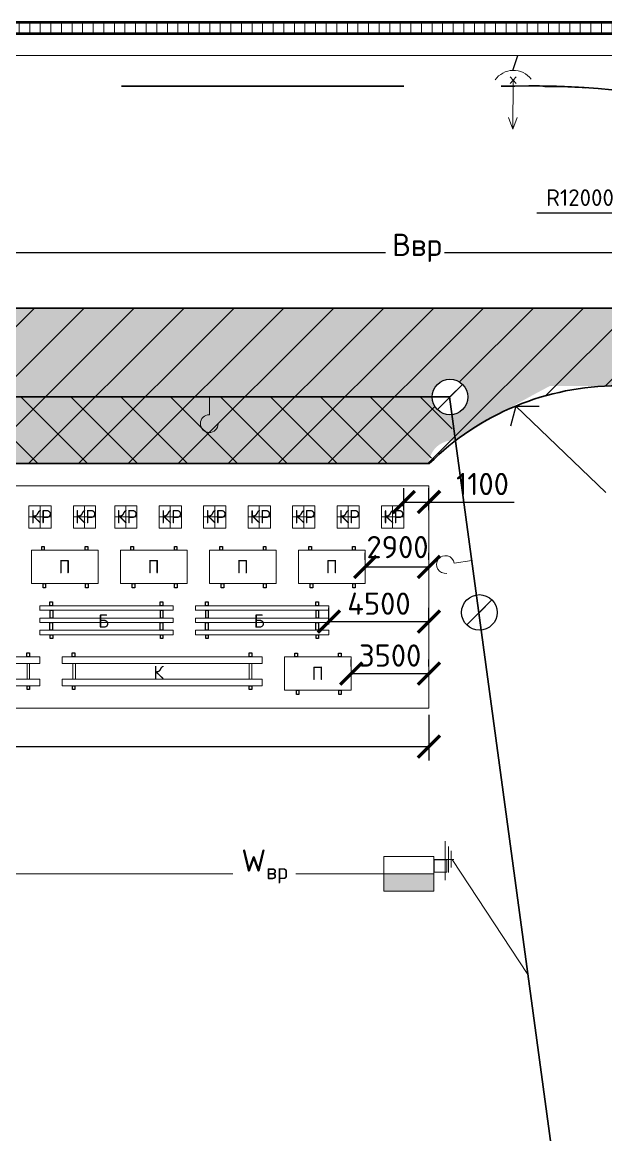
# Model space of a CAD drawing. Header units: millimetres. Extents: x -782 to 10910, y 3841 to 13237.
# Drawn here: x 6417 to 6469.5, y 9159.2 to 9259.3 of the extents above; entities that cross this region are included whole.
import ezdxf

# ---------------------------------------------------------------- set-up
doc = ezdxf.new("R2010")
doc.units = ezdxf.units.MM
doc.linetypes.add('штриховая2', pattern=[9.525, 6.35, -3.175])
doc.layers.add('1', color=7, linetype='Continuous')
doc.layers.add('красный', color=1, linetype='Continuous', lineweight=30)
doc.layers.add('Фасад толст', color=7, linetype='Continuous', lineweight=20)
doc.styles.add('2.5', font='isocpeur.ttf', dxfattribs={"height": 2})
doc.styles.add('Isocpeur', font='isocpeur.ttf')
doc.dimstyles.new('М500 стройгенп', dxfattribs={"dimtxt": 2, "dimasz": 2, "dimexe": 1.25, "dimexo": 0.625, "dimtad": 1, "dimlfac": 500, "dimtxsty": '2.5', "dimblk": 'ARCHTICK', "dimcen": 2.5, "dimadec": 0, "dimazin": 0, "dimtfac": 1, "dimtmove": 0, "dimatfit": 3, "dimfxl": 1, "dimarcsym": 0})
pattern_1 = [(50, (6851.526, 4552.808), (4.5546167, -0.398477), [0.47625, -5.23875]), (355, (6851.526, 4552.808), (-0.8810855, 4.776421), [0.381, -4.1910146]), (100.45144, (6851.9056, 4552.775), (3.673531, 4.377944), [0.40475, -4.452256]), (46.1842, (6851.526, 4554.078), (6.776976, -1.051058), [0.714375, -7.858125]), (96.63556, (6852.091, 4553.9905), (5.935103, 6.185653), [0.607126, -6.67839]), (351.18415, (6851.526, 4554.078), (5.935103, 6.185653), [0.571499, -6.286493]), (21, (6852.161, 4553.7606), (3.7903598, -2.55663), [0.47625, -5.23875]), (326, (6852.161, 4553.7606), (1.5450507, 4.604699), [0.381, -4.191]), (71.45144, (6852.477, 4553.5475), (5.3354105, 2.0480692), [0.40475, -4.4522484]), (37.5, (6851.526, 4552.808), (0.0772151, 2.11387597), [0, -4.1402, 0, -4.2545, 0, -4.206875]), (7.5, (6851.526, 4552.808), (1.6704916, 2.5045144), [0, -2.4257, 0, -4.04495, 0, -1.603375]), (327.5, (6850.11, 4552.808), (3.3897649, -0.1432186), [0, -1.5875, 0, -4.953, 0, -6.57225]), (317.5, (6849.475, 4552.808), (3.7032295, 0.6356623), [0, -2.06375, 0, -3.2893, 0, -4.66725])]

# ---------------------------------------------------------------- blocks, each defined once
blk = doc.blocks.new('_ArchTick')
at = {"color": 0, "linetype": 'ByBlock', "const_width": 0.15}
blk.add_lwpolyline([(-0.5, -0.5), (0.5, 0.5)], dxfattribs=at)
blk = doc.blocks.new('*D628')
at = {"color": 0, "lineweight": -2, "transparency": 16777216}
for p, q in [((6446.59, 9201.34), (6446.59, 9201.97)), ((6453.58, 9201.34), (6453.58, 9201.97)), ((6446.59, 9200.72), (6453.58, 9200.72))]:
    blk.add_line(p, q, dxfattribs=at)
at = {"layer": 'Defpoints', "color": 0, "lineweight": -3, "transparency": 16777216}
for p in [(6446.59, 9200.72), (6453.58, 9200.72), (6453.58, 9200.72)]:
    blk.add_point(p, dxfattribs=at)
at = {"color": 0, "lineweight": -2, "transparency": 16777216, "xscale": 2, "yscale": 2, "zscale": 2, "rotation": 180}
blk.add_blockref('_ArchTick', (6446.59, 9200.72), dxfattribs=at)
at = {"color": 0, "lineweight": -2, "transparency": 16777216, "xscale": 2, "yscale": 2, "zscale": 2}
blk.add_blockref('_ArchTick', (6453.58, 9200.72), dxfattribs=at)
at = {"color": 0, "lineweight": 20, "transparency": 16777216, "insert": (6450.09, 9202.34), "char_height": 2, "attachment_point": 5, "style": '2.5'}
blk.add_mtext('3500', dxfattribs=at)
blk = doc.blocks.new('*D591')
at = {"color": 0, "lineweight": -2, "transparency": 16777216}
for p, q in [((6444.58, 9205.14), (6444.58, 9206.64)), ((6453.58, 9205.14), (6453.58, 9206.64)), ((6444.58, 9205.39), (6453.58, 9205.39))]:
    blk.add_line(p, q, dxfattribs=at)
at = {"layer": 'Defpoints', "color": 0, "lineweight": -3, "transparency": 16777216}
for p in [(6453.58, 9205.39), (6444.58, 9204.52), (6453.58, 9204.52)]:
    blk.add_point(p, dxfattribs=at)
at = {"color": 0, "lineweight": -2, "transparency": 16777216, "xscale": 2, "yscale": 2, "zscale": 2, "rotation": 180}
blk.add_blockref('_ArchTick', (6444.58, 9205.39), dxfattribs=at)
at = {"color": 0, "lineweight": -2, "transparency": 16777216, "xscale": 2, "yscale": 2, "zscale": 2}
blk.add_blockref('_ArchTick', (6453.58, 9205.39), dxfattribs=at)
at = {"color": 0, "lineweight": 20, "transparency": 16777216, "insert": (6449.08, 9207.01), "char_height": 2, "attachment_point": 5, "style": '2.5'}
blk.add_mtext('4500', dxfattribs=at)
blk = doc.blocks.new('*D629')
at = {"color": 0, "lineweight": -2, "transparency": 16777216}
for p, q in [((6447.85, 9210.94), (6447.85, 9211.57)), ((6453.58, 9210.94), (6453.58, 9211.57)), ((6447.85, 9210.32), (6453.58, 9210.32))]:
    blk.add_line(p, q, dxfattribs=at)
at = {"layer": 'Defpoints', "color": 0, "lineweight": -3, "transparency": 16777216}
for p in [(6447.85, 9210.32), (6453.58, 9210.32), (6453.58, 9210.32)]:
    blk.add_point(p, dxfattribs=at)
at = {"color": 0, "lineweight": -2, "transparency": 16777216, "xscale": 2, "yscale": 2, "zscale": 2, "rotation": 180}
blk.add_blockref('_ArchTick', (6447.85, 9210.32), dxfattribs=at)
at = {"color": 0, "lineweight": -2, "transparency": 16777216, "xscale": 2, "yscale": 2, "zscale": 2}
blk.add_blockref('_ArchTick', (6453.58, 9210.32), dxfattribs=at)
at = {"color": 0, "lineweight": 20, "transparency": 16777216, "insert": (6450.75, 9212.1), "char_height": 2, "attachment_point": 5, "style": '2.5'}
blk.add_mtext('2900', dxfattribs=at)
blk = doc.blocks.new('*D630')
at = {"color": 0, "lineweight": -2, "transparency": 16777216}
for p, q in [((6451.31, 9215.44), (6451.31, 9217.41)), ((6453.58, 9215.44), (6453.58, 9217.41)), ((6451.31, 9216.16), (6453.58, 9216.16)), ((6453.58, 9216.16), (6461.23, 9216.16))]:
    blk.add_line(p, q, dxfattribs=at)
at = {"layer": 'Defpoints', "color": 0, "lineweight": -3, "transparency": 16777216}
for p in [(6453.58, 9216.16), (6451.31, 9214.82), (6453.58, 9214.82)]:
    blk.add_point(p, dxfattribs=at)
at = {"color": 0, "lineweight": -2, "transparency": 16777216, "xscale": 2, "yscale": 2, "zscale": 2, "rotation": 180}
blk.add_blockref('_ArchTick', (6451.31, 9216.16), dxfattribs=at)
at = {"color": 0, "lineweight": -2, "transparency": 16777216, "xscale": 2, "yscale": 2, "zscale": 2}
blk.add_blockref('_ArchTick', (6453.58, 9216.16), dxfattribs=at)
at = {"color": 0, "lineweight": 20, "transparency": 16777216, "insert": (6458.4, 9217.78), "char_height": 2, "attachment_point": 5, "style": '2.5'}
blk.add_mtext('1100', dxfattribs=at)
blk = doc.blocks.new('*D632')
at = {"color": 0, "lineweight": -2, "transparency": 16777216}
for p, q in [((6271.58, 9196.99), (6271.58, 9192.89)), ((6453.58, 9196.99), (6453.58, 9192.89)), ((6271.58, 9194.14), (6453.58, 9194.14))]:
    blk.add_line(p, q, dxfattribs=at)
at = {"layer": 'Defpoints', "color": 0, "lineweight": -3, "transparency": 16777216}
for p in [(6271.58, 9197.62), (6453.58, 9197.62), (6453.58, 9194.14)]:
    blk.add_point(p, dxfattribs=at)
at = {"color": 0, "lineweight": -2, "transparency": 16777216, "xscale": 2, "yscale": 2, "zscale": 2, "rotation": 180}
blk.add_blockref('_ArchTick', (6271.58, 9194.14), dxfattribs=at)
at = {"color": 0, "lineweight": -2, "transparency": 16777216, "xscale": 2, "yscale": 2, "zscale": 2}
blk.add_blockref('_ArchTick', (6453.58, 9194.14), dxfattribs=at)
at = {"color": 0, "lineweight": 20, "transparency": 16777216, "insert": (6362.58, 9195.76), "char_height": 2, "attachment_point": 5, "style": '2.5'}
blk.add_mtext('91000', dxfattribs=at)

msp = doc.modelspace()

# ---------------------------------------------------------------- hatches: boundary and pattern name
at = {"lineweight": 20}
h = msp.add_hatch(dxfattribs=at)
h.set_pattern_fill('ANSI31', color=256, scale=0.3, angle=45)
h.set_pattern_definition([(90, (4026.8851, 5926.6053), (-0.9525, 2e-16), [])])
h.paths.add_polyline_path([(6538.172605, 9259.344312), (6537.172605, 9259.344312), (6206.579968, 9259.344312), (6207.579968, 9258.344312), (6537.172605, 9258.344312)])
h.paths.add_polyline_path([(6537.172605, 8986.401359), (6207.579968, 8986.401359), (6206.579968, 8985.401359), (6538.172605, 8985.401359)])
at = {"lineweight": 25}
h = msp.add_hatch(dxfattribs=at)
h.set_pattern_fill('AR-CONC', color=256, scale=0.025)
h.set_pattern_definition(pattern_1)
edge = h.paths.add_edge_path()
edge.add_line((6498.522421, 9239.61547), (6482.522421, 9239.61547))
edge.add_arc((6472.130116, 9245.61547), 12, 322.94344259, 330, ccw=False)
edge.add_line((6481.706609, 9238.384233), (6483.300888, 9226.61547))
edge.add_line((6483.300888, 9226.61547), (6488.14828, 9226.61547))
edge.add_line((6488.14828, 9226.61547), (6535.172605, 9226.61547))
edge.add_line((6535.172605, 9226.61547), (6535.172605, 9233.61547))
edge.add_line((6535.172605, 9233.61547), (6532.168343, 9233.61547))
edge.add_line((6532.168343, 9233.61547), (6508.914725, 9233.61547))
edge.add_arc((6508.914725, 9245.61547), 12, 210, 270, ccw=False)
edge = h.paths.add_edge_path()
edge.add_arc((6472.130116, 9245.61547), 12, 270, 322.94344259, ccw=False)
edge.add_line((6472.130116, 9233.61547), (6242.782486, 9233.61547))
edge.add_line((6242.782486, 9233.61547), (6241.825525, 9226.61547))
edge.add_line((6241.825525, 9226.61547), (6260.671008, 9226.61547))
edge.add_arc((6260.671008, 9214.615084), 12.000386, 43.87205531, 90, ccw=False)
edge.add_line((6269.321957, 9222.931955), (6269.472099, 9224.030218))
edge.add_arc((6269.688817, 9225.61547), 1.599997, 180, 262.21542913, ccw=False)
edge.add_arc((6269.688817, 9225.61547), 1.599997, 0, 180, ccw=False)
edge.add_line((6271.288814, 9225.61547), (6453.871122, 9225.61547))
edge.add_arc((6455.471119, 9225.61547), 1.599997, 0, 180, ccw=False)
edge.add_arc((6455.471119, 9225.61547), 1.599997, -83.51900907, 0, ccw=False)
edge.add_line((6455.651717, 9224.025698), (6455.969685, 9221.678496))
edge.add_arc((6465.736596, 9216.209558), 11.19383, 68.24656364, 150.75355209, ccw=False)
edge.add_line((6469.885177, 9226.606245), (6483.300888, 9226.61547))
edge.add_line((6483.300888, 9226.61547), (6481.706609, 9238.384233))
edge = h.paths.add_edge_path(flags=16)
edge.add_arc((6247.989412, 9227.743028), 0.16, 0, 360)
h.paths.add_polyline_path([(6383.454763, 9225.01787), (6383.454763, 9231.61787), (6378.654763, 9231.61787), (6378.654763, 9225.01787)], flags=17)
h = msp.add_hatch(dxfattribs=at)
h.set_pattern_fill('ANSI31', color=256)
h.set_pattern_definition([(45, (6851.526, 4552.808), (-2.245064, 2.245064), [])])
h.paths.add_polyline_path([(6483.334411, 9016.61547), (6477.797726, 9016.61547), (6477.797726, 9009.61547), (6482.37745, 9009.61547)])
h.paths.add_polyline_path([(6455.687315, 9019.200794), (6456.000766, 9021.499274, -0.0335310045), (6453.579968, 9023.61547), (6271.579968, 9023.61547, -0.033546474), (6269.15799, 9021.498375), (6269.472099, 9019.200722, -0.4545915319), (6271.288814, 9017.61547), (6453.871122, 9017.61547, -0.4544922049)])
h.paths.add_polyline_path([(6481.777404, 9237.86163), (6480.697928, 9237.968929, -0.0973202351), (6472.527177, 9233.622041), (6242.782491, 9233.615504), (6241.687304, 9225.604406, -0.0717378836), (6248.463912, 9226.615189), (6254.609405, 9226.644907, -0.1642697528), (6269.15799, 9221.732565), (6269.472099, 9224.030218, -0.3749564439), (6268.088819, 9225.61547, -1), (6271.288814, 9225.61547), (6453.871122, 9225.61547, -1), (6457.071117, 9225.61547, -0.3814580014), (6455.651717, 9224.025698), (6455.969685, 9221.678496, -0.1647039981), (6470.550531, 9226.61547), (6483.300888, 9226.61547)])
h.paths.add_polyline_path([(6247.829412, 9227.743028, -1), (6248.149412, 9227.743028, -1)], flags=16)
h.paths.add_polyline_path([(6455.651717, 9224.025698, -0.4477457859), (6453.871122, 9225.61547), (6271.288814, 9225.61547, -0.4545915319), (6269.472099, 9224.030218), (6269.15799, 9221.732565, -0.033546474), (6271.579968, 9219.61547), (6453.609888, 9219.6159, -0.0326823464), (6455.969685, 9221.678496)])
h.paths.add_polyline_path([(6383.454763, 9225.01787), (6383.454763, 9231.61787), (6378.654763, 9231.61787), (6378.654763, 9225.01787)], flags=24)
h.paths.add_polyline_path([(6383.454763, 9217.669368), (6383.454763, 9224.269368), (6378.654763, 9224.269368), (6378.654763, 9217.669368)], flags=9)
h.paths.add_polyline_path([(6283.517122, 9217.94047), (6289.717122, 9217.94047), (6289.717122, 9222.74047), (6283.517122, 9222.74047)], flags=9)
at = {"lineweight": 20}
h = msp.add_hatch(dxfattribs=at)
h.set_pattern_fill('AR-CONC', color=256, scale=0.025)
h.set_pattern_definition(pattern_1)
h.paths.add_polyline_path([(6535.172605, 9016.61547), (6483.334411, 9016.61547), (6482.37745, 9009.61547), (6535.172605, 9009.61547)])
edge = h.paths.add_edge_path()
edge.add_line((6483.334411, 9016.61547), (6464.488928, 9016.61547))
edge.add_arc((6464.488928, 9028.615856), 12.000386, 223.86662461, 270, ccw=False)
edge.add_line((6455.837191, 9020.299805), (6455.687315, 9019.200794))
edge.add_arc((6455.471119, 9017.61547), 1.599997, 0, 82.23429528, ccw=False)
edge.add_arc((6455.471119, 9017.61547), 1.599997, -180, 0, ccw=False)
edge.add_line((6453.871122, 9017.61547), (6271.288814, 9017.61547))
edge.add_arc((6269.688817, 9017.61547), 1.599997, -180, 0, ccw=False)
edge.add_arc((6269.688817, 9017.61547), 1.599997, 97.78457087, 180, ccw=False)
edge.add_line((6269.472099, 9019.200722), (6269.321957, 9020.298985))
edge.add_arc((6260.671008, 9028.615856), 12.000386, 270, 316.12794469, ccw=False)
edge.add_line((6260.671008, 9016.61547), (6241.825525, 9016.61547))
edge.add_line((6241.825525, 9016.61547), (6242.782486, 9009.61547))
edge.add_line((6242.782486, 9009.61547), (6482.37745, 9009.61547))
edge.add_line((6482.37745, 9009.61547), (6483.334411, 9016.61547))
edge = h.paths.add_edge_path()
edge.add_arc((6464.488928, 9028.615856), 12.000386, 204.62550124, 223.86662461, ccw=False)
edge.add_line((6453.579968, 9023.61547), (6360.832219, 9023.61547))
edge.add_arc((6359.698326, 9024.008259), 1.199998, 199.10645728, 340.89354272, ccw=False)
edge.add_line((6358.564434, 9023.61547), (6271.579968, 9023.61547))
edge.add_arc((6260.671008, 9028.615856), 12.000386, 316.12794469, 335.37449876, ccw=False)
edge.add_line((6269.321957, 9020.298985), (6269.472099, 9019.200722))
edge.add_arc((6269.688817, 9017.61547), 1.599997, 0, 97.78457087, ccw=False)
edge.add_line((6271.288814, 9017.61547), (6453.871122, 9017.61547))
edge.add_arc((6455.471119, 9017.61547), 1.599997, 82.23429528, 180, ccw=False)
edge.add_line((6455.687315, 9019.200794), (6455.837191, 9020.299805))
edge = h.paths.add_edge_path()
edge.add_line((6482.352619, 9233.61547), (6242.782486, 9233.61547))
edge.add_line((6242.782486, 9233.61547), (6241.825525, 9226.61547))
edge.add_line((6241.825525, 9226.61547), (6260.671008, 9226.61547))
edge.add_arc((6260.671008, 9214.615084), 12.000386, 43.87205531, 90, ccw=False)
edge.add_line((6269.321957, 9222.931955), (6269.472099, 9224.030218))
edge.add_arc((6269.688817, 9225.61547), 1.599997, 180, 262.21542913, ccw=False)
edge.add_arc((6269.688817, 9225.61547), 1.599997, 0, 180, ccw=False)
edge.add_line((6271.288814, 9225.61547), (6453.871122, 9225.61547))
edge.add_arc((6455.471119, 9225.61547), 1.599997, 0, 180, ccw=False)
edge.add_arc((6455.471119, 9225.61547), 1.599997, -83.51900907, 0, ccw=False)
edge.add_line((6455.651717, 9224.025698), (6455.969685, 9221.678496))
edge.add_arc((6515.411446, 9128.924688), 110.1662, 117.53133097, 122.65399107, ccw=False)
edge.add_line((6464.488928, 9226.61547), (6483.300888, 9226.61547))
edge.add_line((6483.300888, 9226.61547), (6482.352619, 9233.61547))
edge = h.paths.add_edge_path()
edge.add_line((6242.782486, 9233.61547), (6233.531591, 9233.61547))
edge.add_line((6233.531591, 9233.61547), (6233.535704, 9226.222901))
edge.add_arc((6236.579968, 9214.61547), 12, 90, 104.69589657, ccw=False)
edge.add_line((6236.579968, 9226.61547), (6241.825525, 9226.61547))
edge.add_line((6241.825525, 9226.61547), (6242.782486, 9233.61547))
edge = h.paths.add_edge_path()
edge.add_line((6455.969685, 9221.678496), (6455.651717, 9224.025698))
edge.add_arc((6455.471119, 9225.61547), 1.599997, 180, 276.48099093, ccw=False)
edge.add_line((6453.871122, 9225.61547), (6271.288814, 9225.61547))
edge.add_arc((6269.688817, 9225.61547), 1.599997, -97.78457087, 0, ccw=False)
edge.add_line((6269.472099, 9224.030218), (6269.321957, 9222.931955))
edge.add_arc((6260.671008, 9214.615084), 12.000386, 24.62550124, 43.87205531, ccw=False)
edge.add_line((6271.579968, 9219.61547), (6356.189837, 9219.61547))
edge.add_arc((6356.775815, 9218.568271), 1.199998, 60.7700888, 119.2299112, ccw=False)
edge.add_line((6357.361792, 9219.61547), (6453.579968, 9219.61547))
edge.add_arc((6455.720235, 9219.551864), 2.141212, 83.30987815, 178.29773268, ccw=False)
h.paths.add_polyline_path([(6357.528508, 9218.900235), (6360.768503, 9218.900235), (6360.768503, 9219.61547), (6357.528508, 9219.61547)])
h.paths.add_polyline_path([(6483.300888, 9226.61547), (6535.172605, 9226.61547), (6535.172605, 9233.61547), (6482.352619, 9233.61547)])
edge = h.paths.add_edge_path()
edge.add_arc((6241.579968, 9209.61547), 24, 109.59180627, 180)
edge.add_line((6217.579968, 9209.61547), (6217.579968, 9033.61547))
edge.add_arc((6241.579968, 9033.61547), 24, 180, 270)
edge.add_line((6241.579968, 9009.61547), (6242.782486, 9009.61547))
edge.add_line((6242.782486, 9009.61547), (6241.825525, 9016.61547))
edge.add_line((6241.825525, 9016.61547), (6236.579968, 9016.61547))
edge.add_arc((6213.609405, 9005.644907), 25.455844, 25.52877937, 64.47122063)
edge.add_line((6224.579968, 9028.61547), (6224.579968, 9214.61547))
edge.add_arc((6236.579968, 9214.61547), 12, 104.69589657, 180, ccw=False)
edge.add_line((6233.535704, 9226.222901), (6233.532364, 9232.226))
at = {"lineweight": 25}
h = msp.add_hatch(dxfattribs=at)
h.set_pattern_fill('AR-CONC', color=256, scale=0.025)
h.set_pattern_definition(pattern_1)
h.paths.add_polyline_path([(6268.088819, 9017.61547, -0.3749564439), (6269.472099, 9019.200722), (6269.321957, 9020.298985, -0.2040337377), (6260.671008, 9016.61547), (6248.579968, 9016.61547, -0.0729531305), (6241.687304, 9017.626534), (6242.782486, 9009.61547), (6476.297726, 9009.61547), (6476.297726, 9016.61547), (6464.488928, 9016.61547, -0.077886135), (6460.81763, 9017.190847), (6457.066094, 9017.488796, -0.9611377805), (6453.871122, 9017.61547), (6271.288814, 9017.61547, -1)])
h.paths.add_polyline_path([(6218.011359, 9101.681619), (6224.611359, 9101.681619), (6224.611359, 9106.481619), (6218.011359, 9106.481619)], flags=24)
h.paths.add_polyline_path([(6219.504968, 9032.51418), (6226.104968, 9032.51418), (6226.104968, 9037.31418), (6219.504968, 9037.31418)], flags=24)
h.paths.add_polyline_path([(6217.393007, 9153.651999), (6221.083001, 9153.651999), (6221.083001, 9157.971991), (6217.393007, 9157.971991)], flags=9)
h.paths.add_polyline_path([(6383.454763, 9010.71307), (6383.454763, 9017.31307), (6378.654763, 9017.31307), (6378.654763, 9010.71307)], flags=24)
edge = h.paths.add_edge_path()
edge.add_arc((6241.579968, 9209.61547), 24, 109.59160183, 180)
edge.add_line((6217.579968, 9209.61547), (6217.579968, 9033.61547))
edge.add_arc((6241.579968, 9033.61547), 24, 180, 270)
edge.add_line((6241.579968, 9009.61547), (6242.782486, 9009.61547))
edge.add_line((6242.782486, 9009.61547), (6241.825525, 9016.61547))
edge.add_line((6241.825525, 9016.61547), (6241.687304, 9017.626534))
edge.add_arc((6248.579968, 9040.61547), 24, 180, 253.30994122, ccw=False)
edge.add_line((6224.579968, 9040.61547), (6224.579968, 9214.61547))
edge.add_arc((6236.579968, 9214.61547), 12, 104.69537151, 180, ccw=False)
edge.add_line((6233.53581, 9226.222929), (6233.532445, 9232.226029))
at = {"lineweight": 20}
h = msp.add_hatch(dxfattribs=at)
h.set_pattern_fill('ANSI31', color=256, angle=90)
h.set_pattern_definition([(135, (4026.885, 5926.6053), (-2.245064, -2.245064), [])])
h.paths.add_polyline_path([(6271.579968, 9023.61547, -0.0841769125), (6269.321957, 9020.298985), (6269.472099, 9019.200722, -0.4545915319), (6271.288814, 9017.61547), (6453.871122, 9017.61547, -0.4544922049), (6455.687315, 9019.200794), (6455.837191, 9020.299805, -0.0841530487), (6453.579968, 9023.61547), (6360.832219, 9023.61547, -0.7118923099), (6358.564434, 9023.61547)])
h.paths.add_polyline_path([(6271.288814, 9225.61547, -0.4545915319), (6269.472099, 9224.030218), (6269.321957, 9222.931955, -0.0841769125), (6271.579968, 9219.61547), (6356.189837, 9219.61547, -0.2607592433), (6357.361792, 9219.61547), (6453.579968, 9219.61547, -0.0831645539), (6455.804605, 9222.8971), (6455.651717, 9224.025698, -0.4477457859), (6453.871122, 9225.61547)])
h.paths.add_polyline_path([(6357.530891, 9218.960623), (6362.930891, 9218.960623), (6362.930891, 9223.760623), (6357.530891, 9223.760623)], flags=9)
h.paths.add_polyline_path([(6491.235542, 9218.314538), (6496.235542, 9218.314538), (6496.235542, 9223.114538), (6491.235542, 9223.114538)], flags=9)
at = {"layer": 'Фасад толст', "lineweight": 15}
msp.add_hatch(color=1, dxfattribs=at).paths.add_polyline_path([(6454.006625, 9182.685207), (6449.523128, 9182.685207), (6449.523128, 9181.11547), (6454.006625, 9181.11547)])

# ---------------------------------------------------------------- linework, layer by layer
at = {"lineweight": 50}
msp.add_line((6206.579968, 9259.344312), (6537.172605, 9259.344312), dxfattribs=at)
at = {"color": 240, "lineweight": 20, "true_color": 0xed1f24}
for p, q in [((6535.172605, 9256.344265), (6372.050022, 9256.344265)), ((6455.653526, 9183.982437), (6462.480641, 9173.61547)), ((6233.640158, 9182.685207), (6435.922777, 9182.685207)), ((6441.610431, 9182.685207), (6451.324758, 9182.685207))]:
    msp.add_line(p, q, dxfattribs=at)
at = {"color": 1, "lineweight": 25}
msp.add_line((6461.137011, 9255.00956), (6461.579953, 9256.344265), dxfattribs=at)
at = {"linetype": 'штриховая2', "lineweight": 30, "ltscale": 4}
msp.add_line((6273.516658, 9253.61547), (6465.123868, 9253.575013), dxfattribs=at)
at = {"lineweight": 25}
for p, q in [((6471.738863, 9242.158091), (6463.284074, 9242.158091)), ((6456.602488, 9226.746839), (6454.33975, 9224.484101)), ((6455.471119, 9225.61547), (6456.602488, 9226.746839)), ((6461.385661, 9224.796659), (6460.901086, 9222.988202)), ((6469.501452, 9217.016605), (6461.385661, 9224.796659)), ((6461.385661, 9224.796659), (6463.5013, 9224.796659)), ((6459.247461, 9207.351736), (6456.984723, 9205.088998)), ((6458.116092, 9206.220367), (6459.247461, 9207.351736))]:
    msp.add_line(p, q, dxfattribs=at)
at = {"color": 5, "lineweight": 25}
for p, q in [((6336.692097, 9238.61547), (6449.662848, 9238.61547)), ((6454.970645, 9238.61547), (6472.993436, 9238.61547))]:
    msp.add_line(p, q, dxfattribs=at)
at = {"lineweight": 30}
for p, q in [((6241.579968, 9233.61547), (6472.527177, 9233.622041)), ((6269.688817, 9225.61547), (6455.471119, 9225.61547)), ((6455.436355, 9225.61547), (6469.462945, 9122.073015)), ((6453.609888, 9219.6159), (6271.579968, 9219.61547))]:
    msp.add_line(p, q, dxfattribs=at)
at = {"lineweight": 13}
for p, q in [((6433.848842, 9225.61547), (6433.825807, 9224.015639)), ((6417.592009, 9215.815467), (6417.592009, 9213.81547)), ((6419.592005, 9215.815467), (6417.592009, 9215.815467)), ((6418.592007, 9213.81547), (6418.592007, 9215.815467)), ((6419.592005, 9213.81547), (6419.592005, 9215.815467)), ((6421.592005, 9215.815467), (6421.592005, 9213.81547)), ((6423.592002, 9215.815467), (6421.592005, 9215.815467)), ((6422.592004, 9213.81547), (6422.592004, 9215.815467)), ((6423.592002, 9213.81547), (6423.592002, 9215.815467)), ((6425.309982, 9215.815467), (6425.309982, 9213.81547)), ((6427.309979, 9215.815467), (6425.309982, 9215.815467)), ((6426.30998, 9213.81547), (6426.30998, 9215.815467)), ((6427.309979, 9213.81547), (6427.309979, 9215.815467)), ((6429.309979, 9215.815467), (6429.309979, 9213.81547)), ((6431.309975, 9215.815467), (6429.309979, 9215.815467)), ((6430.309977, 9213.81547), (6430.309977, 9215.815467)), ((6431.309975, 9213.81547), (6431.309975, 9215.815467)), ((6433.309975, 9215.815467), (6433.309975, 9213.81547)), ((6435.309972, 9215.815467), (6433.309975, 9215.815467)), ((6434.309974, 9213.81547), (6434.309974, 9215.815467)), ((6435.309972, 9213.81547), (6435.309972, 9215.815467)), ((6437.309972, 9215.815467), (6437.309972, 9213.81547)), ((6439.309969, 9215.815467), (6437.309972, 9215.815467)), ((6438.30997, 9213.81547), (6438.30997, 9215.815467)), ((6439.309969, 9213.81547), (6439.309969, 9215.815467)), ((6441.309969, 9215.815467), (6441.309969, 9213.81547)), ((6443.309965, 9215.815467), (6441.309969, 9215.815467)), ((6442.309967, 9213.81547), (6442.309967, 9215.815467)), ((6443.309965, 9213.81547), (6443.309965, 9215.815467)), ((6445.309965, 9215.815467), (6445.309965, 9213.81547)), ((6447.309962, 9215.815467), (6445.309965, 9215.815467)), ((6446.309964, 9213.81547), (6446.309964, 9215.815467)), ((6447.309962, 9213.81547), (6447.309962, 9215.815467)), ((6449.309962, 9215.815467), (6449.309962, 9213.81547)), ((6451.309959, 9215.815467), (6449.309962, 9215.815467)), ((6450.30996, 9213.81547), (6450.30996, 9215.815467)), ((6451.309959, 9213.81547), (6451.309959, 9215.815467)), ((6419.592005, 9214.815468), (6417.592009, 9214.815468)), ((6423.592002, 9214.815468), (6421.592005, 9214.815468)), ((6427.309979, 9214.815468), (6425.309982, 9214.815468)), ((6431.309975, 9214.815468), (6429.309979, 9214.815468)), ((6435.309972, 9214.815468), (6433.309975, 9214.815468)), ((6439.309969, 9214.815468), (6437.309972, 9214.815468)), ((6443.309965, 9214.815468), (6441.309969, 9214.815468)), ((6447.309962, 9214.815468), (6445.309965, 9214.815468)), ((6451.309959, 9214.815468), (6449.309962, 9214.815468)), ((6417.592009, 9213.81547), (6419.592005, 9213.81547)), ((6421.592005, 9213.81547), (6423.592002, 9213.81547)), ((6425.309982, 9213.81547), (6427.309979, 9213.81547)), ((6429.309979, 9213.81547), (6431.309975, 9213.81547)), ((6433.309975, 9213.81547), (6435.309972, 9213.81547)), ((6437.309972, 9213.81547), (6439.309969, 9213.81547)), ((6441.309969, 9213.81547), (6443.309965, 9213.81547)), ((6445.309965, 9213.81547), (6447.309962, 9213.81547)), ((6449.309962, 9213.81547), (6451.309959, 9213.81547)), ((6457.432226, 9210.882214), (6455.84948, 9210.647888)), ((6455.181781, 9183.952041), (6454.061783, 9183.952041)), ((6454.061783, 9183.952041), (6454.061783, 9182.832043)), ((6455.181781, 9182.832043), (6455.181781, 9183.952041)), ((6454.061783, 9182.832043), (6455.181781, 9182.832043))]:
    msp.add_line(p, q, dxfattribs=at)
at = {"lineweight": 20}
for p, q in [((6453.579968, 9217.61547), (6271.579968, 9217.61547)), ((6453.579968, 9217.61547), (6271.579968, 9217.61547)), ((6453.579968, 9197.61547), (6453.579968, 9217.61547)), ((6453.579968, 9197.61547), (6453.579968, 9217.61547)), ((6423.81102, 9211.81547), (6417.81102, 9211.81547)), ((6417.81102, 9211.81547), (6417.81102, 9208.81547)), ((6423.81102, 9208.81547), (6423.81102, 9211.81547)), ((6431.82318, 9211.81547), (6425.82318, 9211.81547)), ((6425.82318, 9211.81547), (6425.82318, 9208.81547)), ((6431.82318, 9208.81547), (6431.82318, 9211.81547)), ((6439.835341, 9211.81547), (6433.835341, 9211.81547)), ((6433.835341, 9211.81547), (6433.835341, 9208.81547)), ((6439.835341, 9208.81547), (6439.835341, 9211.81547)), ((6447.847501, 9211.81547), (6441.847501, 9211.81547)), ((6441.847501, 9211.81547), (6441.847501, 9208.81547)), ((6447.847501, 9208.81547), (6447.847501, 9211.81547)), ((6417.81102, 9208.81547), (6423.81102, 9208.81547)), ((6425.82318, 9208.81547), (6431.82318, 9208.81547)), ((6433.835341, 9208.81547), (6439.835341, 9208.81547)), ((6441.847501, 9208.81547), (6447.847501, 9208.81547)), ((6418.579968, 9206.81547), (6430.579968, 9206.81547)), ((6418.579968, 9206.401111), (6418.579968, 9206.81547)), ((6418.579968, 9206.81547), (6418.579968, 9206.41547)), ((6418.579968, 9206.41547), (6430.579968, 9206.41547)), ((6430.579968, 9206.81547), (6430.579968, 9206.41547)), ((6432.579968, 9206.81547), (6444.579968, 9206.81547)), ((6432.579968, 9206.401111), (6432.579968, 9206.81547)), ((6432.579968, 9206.81547), (6432.579968, 9206.41547)), ((6432.579968, 9206.41547), (6444.579968, 9206.41547)), ((6444.579968, 9206.81547), (6444.579968, 9206.41547)), ((6418.579968, 9205.31547), (6418.579968, 9205.71547)), ((6430.579968, 9205.71547), (6418.579968, 9205.71547)), ((6430.579968, 9205.31547), (6418.579968, 9205.31547)), ((6430.579968, 9205.71547), (6430.579968, 9205.31547)), ((6430.579968, 9205.31547), (6430.579968, 9205.71547)), ((6432.579968, 9205.31547), (6432.579968, 9205.71547)), ((6444.579968, 9205.71547), (6432.579968, 9205.71547)), ((6444.579968, 9205.31547), (6432.579968, 9205.31547)), ((6444.579968, 9205.71547), (6444.579968, 9205.31547)), ((6444.579968, 9205.31547), (6444.579968, 9205.71547)), ((6418.579968, 9204.21547), (6418.579968, 9204.61547)), ((6430.579968, 9204.61547), (6418.579968, 9204.61547)), ((6430.579968, 9204.21547), (6418.579968, 9204.21547)), ((6430.579968, 9204.61547), (6430.579968, 9204.21547)), ((6430.579968, 9204.21547), (6430.579968, 9204.61547)), ((6432.579968, 9204.21547), (6432.579968, 9204.61547)), ((6444.579968, 9204.61547), (6432.579968, 9204.61547)), ((6444.579968, 9204.21547), (6432.579968, 9204.21547)), ((6444.579968, 9204.61547), (6444.579968, 9204.21547)), ((6444.579968, 9204.21547), (6444.579968, 9204.61547)), ((6400.579968, 9202.21547), (6418.579968, 9202.21547)), ((6418.579968, 9202.21547), (6418.579968, 9201.61547)), ((6420.579968, 9202.21547), (6438.579968, 9202.21547)), ((6420.579968, 9201.61547), (6420.579968, 9202.21547)), ((6438.579968, 9202.21547), (6438.579968, 9201.61547)), ((6446.592129, 9202.21547), (6440.592129, 9202.21547)), ((6440.592129, 9202.21547), (6440.592129, 9199.21547)), ((6446.592129, 9199.21547), (6446.592129, 9202.21547)), ((6418.579968, 9201.61547), (6400.579968, 9201.61547)), ((6417.41827, 9201.61547), (6417.41827, 9200.21547)), ((6417.646107, 9201.61547), (6417.646107, 9200.21547)), ((6438.579968, 9201.61547), (6420.579968, 9201.61547)), ((6421.538808, 9201.61547), (6421.538808, 9200.21547)), ((6421.766646, 9201.61547), (6421.766646, 9200.21547)), ((6437.41827, 9201.61547), (6437.41827, 9200.21547)), ((6437.646107, 9201.61547), (6437.646107, 9200.21547)), ((6400.579968, 9200.21547), (6418.579968, 9200.21547)), ((6418.579968, 9200.21547), (6418.579968, 9199.61547)), ((6420.579968, 9200.21547), (6438.579968, 9200.21547)), ((6420.579968, 9199.61547), (6420.579968, 9200.21547)), ((6438.579968, 9200.21547), (6438.579968, 9199.61547)), ((6418.579968, 9199.61547), (6400.579968, 9199.61547)), ((6438.579968, 9199.61547), (6420.579968, 9199.61547)), ((6440.592129, 9199.21547), (6446.592129, 9199.21547)), ((6271.579968, 9197.61547), (6453.579968, 9197.61547)), ((6271.579968, 9197.61547), (6453.579968, 9197.61547))]:
    msp.add_line(p, q, dxfattribs=at)
at = {"lineweight": 50}
msp.add_lwpolyline([(6537.172605, 9009.61547), (6537.172605, 8986.401359), (6207.579968, 8986.401359), (6207.579968, 9258.344312), (6537.172605, 9258.344312), (6537.172605, 9233.61547)], dxfattribs=at)
at = {"linetype": 'Continuous'}
for points in [[(6418.74488, 9212.14848), (6418.972718, 9212.14848), (6418.972718, 9211.81547), (6418.74488, 9211.81547)], [(6422.662847, 9212.14848), (6422.890685, 9212.14848), (6422.890685, 9211.81547), (6422.662847, 9211.81547)], [(6426.757041, 9212.14848), (6426.984879, 9212.14848), (6426.984879, 9211.81547), (6426.757041, 9211.81547)], [(6430.675008, 9212.14848), (6430.902845, 9212.14848), (6430.902845, 9211.81547), (6430.675008, 9211.81547)], [(6434.769202, 9212.14848), (6434.997039, 9212.14848), (6434.997039, 9211.81547), (6434.769202, 9211.81547)], [(6438.687168, 9212.14848), (6438.915006, 9212.14848), (6438.915006, 9211.81547), (6438.687168, 9211.81547)], [(6442.781362, 9212.14848), (6443.0092, 9212.14848), (6443.0092, 9211.81547), (6442.781362, 9211.81547)], [(6446.699329, 9212.14848), (6446.927166, 9212.14848), (6446.927166, 9211.81547), (6446.699329, 9211.81547)], [(6418.866464, 9208.81547), (6419.094302, 9208.81547), (6419.094302, 9208.445989), (6418.866464, 9208.445989)], [(6422.679105, 9208.81547), (6422.906942, 9208.81547), (6422.906942, 9208.445989), (6422.679105, 9208.445989)], [(6426.878625, 9208.81547), (6427.106462, 9208.81547), (6427.106462, 9208.445989), (6426.878625, 9208.445989)], [(6430.691265, 9208.81547), (6430.919103, 9208.81547), (6430.919103, 9208.445989), (6430.691265, 9208.445989)], [(6434.890785, 9208.81547), (6435.118623, 9208.81547), (6435.118623, 9208.445989), (6434.890785, 9208.445989)], [(6438.703426, 9208.81547), (6438.931264, 9208.81547), (6438.931264, 9208.445989), (6438.703426, 9208.445989)], [(6442.902946, 9208.81547), (6443.130784, 9208.81547), (6443.130784, 9208.445989), (6442.902946, 9208.445989)], [(6446.715587, 9208.81547), (6446.943424, 9208.81547), (6446.943424, 9208.445989), (6446.715587, 9208.445989)], [(6419.711883, 9206.81547), (6419.484045, 9206.81547), (6419.484045, 9207.184951), (6419.711883, 9207.184951)], [(6429.62985, 9206.81547), (6429.402012, 9206.81547), (6429.402012, 9207.184951), (6429.62985, 9207.184951)], [(6433.711883, 9206.81547), (6433.484045, 9206.81547), (6433.484045, 9207.184951), (6433.711883, 9207.184951)], [(6443.62985, 9206.81547), (6443.402012, 9206.81547), (6443.402012, 9207.184951), (6443.62985, 9207.184951)], [(6419.728141, 9205.71547), (6419.500303, 9205.71547), (6419.500303, 9206.41547), (6419.728141, 9206.41547)], [(6429.646107, 9205.71547), (6429.41827, 9205.71547), (6429.41827, 9206.41547), (6429.646107, 9206.41547)], [(6433.728141, 9205.71547), (6433.500303, 9205.71547), (6433.500303, 9206.41547), (6433.728141, 9206.41547)], [(6443.646107, 9205.71547), (6443.41827, 9205.71547), (6443.41827, 9206.41547), (6443.646107, 9206.41547)], [(6419.711883, 9204.61547), (6419.484045, 9204.61547), (6419.484045, 9205.31547), (6419.711883, 9205.31547)], [(6429.62985, 9204.61547), (6429.402012, 9204.61547), (6429.402012, 9205.31547), (6429.62985, 9205.31547)], [(6433.711883, 9204.61547), (6433.484045, 9204.61547), (6433.484045, 9205.31547), (6433.711883, 9205.31547)], [(6443.62985, 9204.61547), (6443.402012, 9204.61547), (6443.402012, 9205.31547), (6443.62985, 9205.31547)], [(6419.728141, 9203.88246), (6419.500303, 9203.88246), (6419.500303, 9204.21547), (6419.728141, 9204.21547)], [(6429.646107, 9203.88246), (6429.41827, 9203.88246), (6429.41827, 9204.21547), (6429.646107, 9204.21547)], [(6433.728141, 9203.88246), (6433.500303, 9203.88246), (6433.500303, 9204.21547), (6433.728141, 9204.21547)], [(6443.646107, 9203.88246), (6443.41827, 9203.88246), (6443.41827, 9204.21547), (6443.646107, 9204.21547)], [(6417.62985, 9202.21547), (6417.402012, 9202.21547), (6417.402012, 9202.584951), (6417.62985, 9202.584951)], [(6421.711883, 9202.21547), (6421.484045, 9202.21547), (6421.484045, 9202.584951), (6421.711883, 9202.584951)], [(6437.62985, 9202.21547), (6437.402012, 9202.21547), (6437.402012, 9202.584951), (6437.62985, 9202.584951)], [(6441.52599, 9202.54848), (6441.753827, 9202.54848), (6441.753827, 9202.21547), (6441.52599, 9202.21547)], [(6445.443956, 9202.54848), (6445.671794, 9202.54848), (6445.671794, 9202.21547), (6445.443956, 9202.21547)], [(6417.646107, 9199.28246), (6417.41827, 9199.28246), (6417.41827, 9199.61547), (6417.646107, 9199.61547)], [(6421.728141, 9199.28246), (6421.500303, 9199.28246), (6421.500303, 9199.61547), (6421.728141, 9199.61547)], [(6437.646107, 9199.28246), (6437.41827, 9199.28246), (6437.41827, 9199.61547), (6437.646107, 9199.61547)], [(6441.647573, 9199.21547), (6441.875411, 9199.21547), (6441.875411, 9198.845989), (6441.647573, 9198.845989)], [(6445.460214, 9199.21547), (6445.688052, 9199.21547), (6445.688052, 9198.845989), (6445.460214, 9198.845989)]]:
    msp.add_lwpolyline(points, close=True, dxfattribs=at)
at = {"lineweight": 25}
for centre in [(6455.471119, 9225.61547), (6458.116092, 9206.220367)]:
    msp.add_circle(centre, 1.599997, dxfattribs=at)
at = {"linetype": 'штриховая2', "lineweight": 30, "ltscale": 4}
for start, end in [(77.49619623, 91.79804582), (86.35551781, 90)]:
    msp.add_arc((6462.579968, 9173.61547), 80, start, end, dxfattribs=at)
at = {"lineweight": 30}
msp.add_arc((6470.550531, 9202.61547), 24, 90, 134.89907344, dxfattribs=at)
at = {"lineweight": 13}
for centre, start, end in [((6433.814289, 9223.215723), 89.17507218, 359.17507218), ((6455.058108, 9210.530724), 8.42150572, 278.42150572)]:
    msp.add_arc(centre, 0.799999, start, end, dxfattribs=at)
at = {"layer": 'красный', "color": 1, "lineweight": 20}
for p, q in [((6461.149327, 9254.132566), (6460.880938, 9253.838719)), ((6461.149327, 9254.132566), (6460.885724, 9254.430715)), ((6461.149327, 9254.132566), (6461.11367, 9249.722717)), ((6461.149327, 9254.132566), (6461.417717, 9254.426413)), ((6461.149327, 9254.132566), (6461.41293, 9253.834417)), ((6461.11367, 9249.722717), (6460.747746, 9250.781673)), ((6461.525085, 9250.775387), (6461.11367, 9249.722717))]:
    msp.add_line(p, q, dxfattribs=at)
msp.add_arc((6461.176903, 9252.990887), 2.019068, 37.53861683, 144.72563763, dxfattribs=at)
at = {"layer": 'Фасад толст', "color": 1}
for p, q in [((6455.042973, 9182.120207), (6455.042973, 9185.622914)), ((6455.323859, 9182.796168), (6455.323859, 9185.16203)), ((6454.006625, 9183.982437), (6455.814272, 9183.982437)), ((6455.582982, 9183.257048), (6455.582982, 9184.747236))]:
    msp.add_line(p, q, dxfattribs=at)
at = {"layer": 'Фасад толст', "color": 1, "lineweight": 15}
msp.add_line((6449.523128, 9182.685207), (6454.006625, 9182.685207), dxfattribs=at)
msp.add_lwpolyline([(6449.523128, 9184.254943), (6454.006625, 9184.254943), (6454.006625, 9181.11547), (6449.523128, 9181.11547)], close=True, dxfattribs=at)

# ---------------------------------------------------------------- texts
at = {"layer": '1', "width": 335.51997649, "style": 'Isocpeur'}
for s, insert, char_height, attachment_point in [('\\A1;R12000', (6470.216241, 9244.308805), 1.4999975, 3), ('\\A1;Ввр', (6450.269002, 9240.307248), 2, 1), ('КР', (6417.750242, 9214.237788), 1.199998, 7), ('КР', (6421.750239, 9214.237788), 1.199998, 7), ('КР', (6425.468216, 9214.237788), 1.199998, 7), ('КР', (6429.468212, 9214.237788), 1.199998, 7), ('КР', (6433.468209, 9214.237788), 1.199998, 7), ('КР', (6437.468206, 9214.237788), 1.199998, 7), ('КР', (6441.468202, 9214.237788), 1.199998, 7), ('КР', (6445.468199, 9214.237788), 1.199998, 7), ('КР', (6449.468196, 9214.237788), 1.199998, 7), ('П', (6420.260348, 9209.73854), 1.199998, 7), ('П', (6428.272509, 9209.73854), 1.199998, 7), ('П', (6436.284669, 9209.73854), 1.199998, 7), ('П', (6444.29683, 9209.73854), 1.199998, 7), ('Б', (6423.822527, 9204.851085), 1.199998, 7), ('Б', (6437.822527, 9204.851085), 1.199998, 7), ('К', (6428.793603, 9200.21547), 1.199998, 7), ('П', (6443.041457, 9200.13854), 1.199998, 7), ('\\A1;W{\\H0.7x;\\S^ вр;}', (6436.701557, 9184.888303), 2, 1)]:
    msp.add_mtext(s, dxfattribs=dict(at, insert=insert, char_height=char_height, attachment_point=attachment_point))

# ---------------------------------------------------------------- dimensions: what is measured, and where the dimension line sits
at = {"lineweight": 20}
for base, p1, p2, text, picture, middle in [((6453.579968, 9216.157365), (6451.309959, 9214.815468), (6453.579968, 9214.815468), '1100', '*D630', (6458.404968, 9217.782365)), ((6453.579968, 9200.71547), (6446.592129, 9200.71547), (6453.579968, 9200.71547), '3500', '*D628', (6450.086048, 9202.34047))]:
    dim = msp.add_linear_dim(base=base, p1=p1, p2=p2, text=text, dimstyle='М500 стройгенп', dxfattribs=at)
    dim.commit()
    dim.dimension.update_dxf_attribs({"geometry": picture, "text_midpoint": middle})
dim = msp.add_linear_dim(base=(6453.579968, 9210.31547), p1=(6447.847501, 9210.31547), p2=(6453.579968, 9210.31547), text='2900', dimstyle='М500 стройгенп', override={"dimtmove": 2}, dxfattribs=at)
dim.commit()
dim.dimension.update_dxf_attribs({"geometry": '*D629', "text_midpoint": (6450.749545, 9212.100412), "dimtype": 160})
for base, p1, p2, picture, middle in [((6453.579968, 9205.38868), (6444.579968, 9204.51547), (6453.579968, 9204.51547), '*D591', (6449.079968, 9207.01368)), ((6453.579968, 9194.136417), (6271.579968, 9197.61547), (6453.579968, 9197.61547), '*D632', (6362.579968, 9195.761417))]:
    dim = msp.add_linear_dim(base=base, p1=p1, p2=p2, dimstyle='М500 стройгенп', dxfattribs=at)
    dim.commit()
    dim.dimension.update_dxf_attribs({"geometry": picture, "text_midpoint": middle})

doc.saveas('drawing.dxf')
